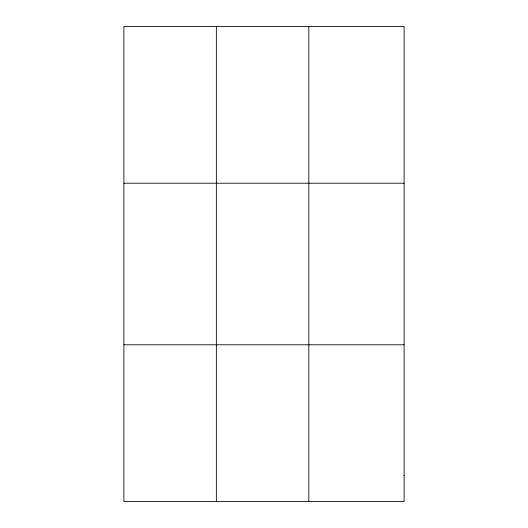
<?xml version="1.0" encoding="UTF-8"?>
<svg xmlns="http://www.w3.org/2000/svg" width="528" height="528" viewBox="0 0 528 528"><rect width="100%" height="100%" fill="white"/><g stroke="black" fill="none" stroke-linecap="round" stroke-linejoin="round"><path stroke-width="0.79" d="M216.361 501.6L216.361 26.4M308.834 501.6L308.834 26.4M123.889 183.216L404.111 183.216M123.889 344.784L404.111 344.784M404.111 475.464L404.111 501.6L123.889 501.6L123.889 26.4L404.111 26.4L404.111 475.464"/></g></svg>
